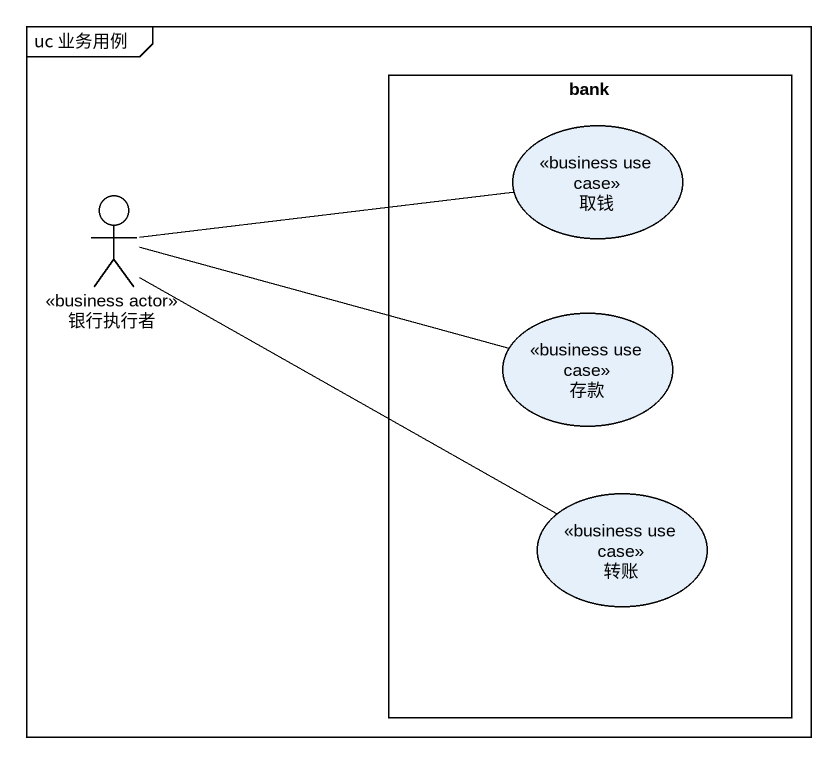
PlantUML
@startuml
mainframe uc 业务用例
rectangle bank {
  usecase 取钱 <<business use case>>
  usecase 存款 <<business use case>>
  usecase 转账 <<business use case>>
}
actor 银行执行者 <<business actor>>
银行执行者 -right- 取钱
银行执行者 -right- 存款
银行执行者 -right- 转账
@enduml
